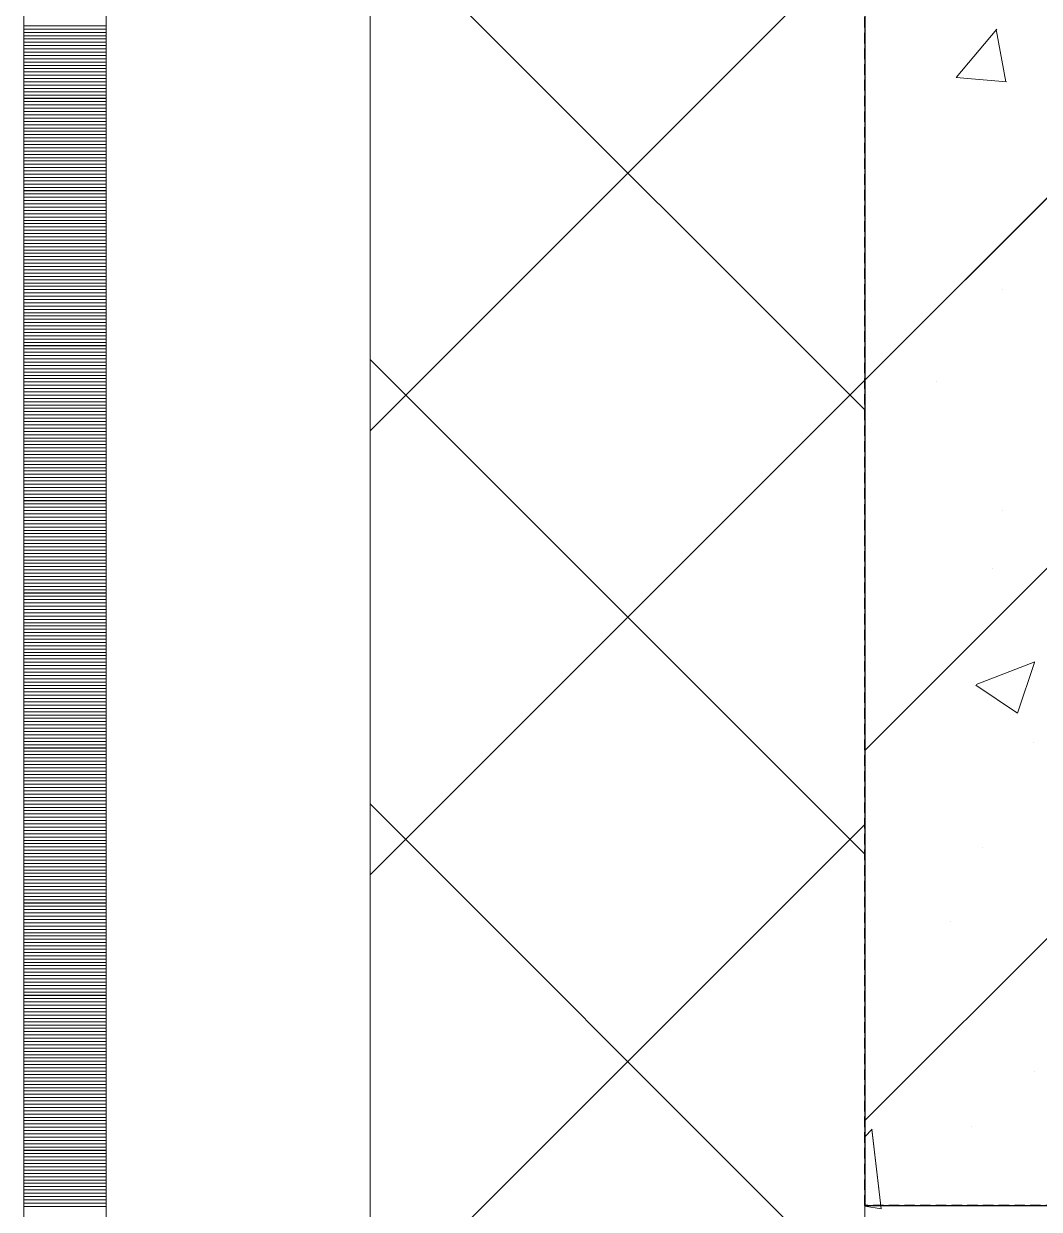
# Model space of a CAD drawing. Header units: millimetres. Extents: x 470010 to 1231400, y -134005 to 421770.
# Drawn here: x 806167.7 to 806475.6, y 162812.1 to 163171.6 of the extents above; entities that cross this region are included whole.
import ezdxf
from ezdxf.enums import TextEntityAlignment as Align

# ---------------------------------------------------------------- set-up
doc = ezdxf.new("R2010")
doc.units = ezdxf.units.MM
doc.linetypes.add('DASHED', pattern=[19.05, 12.7, -6.35])
doc.linetypes.add('HIDDEN2', pattern=[4.7625, 3.175, -1.5875])
doc.layers.get('Defpoints').update_dxf_attribs({"color": 140})
doc.layers.add('АР_Делит', color=120, linetype='Continuous', lineweight=0, plot=False)
for name, color, linetype, lineweight in [('АР_Колонны', 70, 'Continuous', 30), ('АР_Стены ЖБ', 7, 'Continuous', 35), ('АР_Стены ПЕНОблок', 52, 'Continuous', 20), ('АР_Тонкая', 254, 'Continuous', 5), ('АР_Утеплитель', 31, 'Continuous', 0), ('АР_Штриховка', 8, 'Continuous', 0)]:
    doc.layers.add(name, color=color, linetype=linetype, lineweight=lineweight)
doc.layers.add('РД_Оси_100', color=7, linetype='Continuous', lineweight=0, true_color=0x525252)
doc.styles.add('style1', font='ARIALN.TTF')

# ---------------------------------------------------------------- blocks, each defined once
blk = doc.blocks.new('СОШ_2200_АР_ОСИ_М100_28.05.24')
at = {"layer": 'АР_Делит', "color": 251, "linetype": 'DASHED', "true_color": 0x636466}
blk.add_lwpolyline([(114955, 135155), (114955, -355), (93595.036, -355), (93595.036, 13855), (94145, 13855), (94145, 68320), (66055, 68320), (66055, 13857.73), (83455, 13857.73), (83455, -355), (45245, -355), (45245, 13145), (44695, 13145), (44695, 26755), (45245, 26755), (45245, 68320), (20455, 68320), (20455, 26755), (27955, 26755), (27955, 13145), (-355, 13145), (-355, 100855)], dxfattribs=at)
blk = doc.blocks.new('A$C9108343f')
at = {"layer": 'АР_Колонны', "color": 18, "linetype": 'HIDDEN2', "lineweight": 25, "true_color": 0x000000}
for p, q in [((140704.09, 263179.49), (140704.09, 264079.49)), ((140924.09, 263179.49), (140704.09, 263179.49))]:
    blk.add_line(p, q, dxfattribs=at)
at = {"layer": 'АР_Колонны', "color": 18, "linetype": 'Continuous', "lineweight": 15, "true_color": 0x000000}
for p, q in [((140704.09, 264079.49), (140704.09, 263179.49)), ((140704.09, 264079.49), (140704.09, 263179.49)), ((140704.09, 263179.49), (140924.09, 263179.49)), ((140704.09, 263179.49), (140924.09, 263179.49))]:
    blk.add_line(p, q, dxfattribs=at)
at = {"layer": 'АР_Стены ЖБ', "color": 18, "linetype": 'Continuous', "lineweight": 30, "true_color": 0x000000}
for p, q in [((140704.09, 264079.49), (140704.09, 263179.49)), ((140704.09, 263179.49), (140924.09, 263179.49))]:
    blk.add_line(p, q, dxfattribs=at)
at = {"layer": 'АР_Стены ПЕНОблок', "color": 18, "linetype": 'Continuous', "lineweight": 20, "true_color": 0x000000}
blk.add_line((140704.09, 313879.49), (140704.09, 237679.49), dxfattribs=at)
at = {"layer": 'АР_Тонкая', "color": 18, "linetype": 'Continuous', "lineweight": 5, "true_color": 0x000000}
for p, q in [((140449.09, 313879.49), (140449.09, 237679.49)), ((140474.09, 313879.49), (140474.09, 237679.49)), ((140474.09, 237679.49), (140474.09, 313879.49)), ((140554.09, 237679.49), (140554.09, 313879.49))]:
    blk.add_line(p, q, dxfattribs=at)
at = {"layer": 'АР_Утеплитель', "color": 18, "linetype": 'Continuous', "lineweight": 0, "true_color": 0x000000}
for p, q in [((140554.09, 313879.49), (140554.09, 237679.49)), ((140704.09, 237679.49), (140704.09, 313879.49))]:
    blk.add_line(p, q, dxfattribs=at)
at = {"layer": 'АР_Штриховка', "color": 18, "linetype": 'Continuous', "lineweight": 5, "true_color": 0x000000}
for p, q in [((140704.09, 263429.75), (140924.09, 263649.75)), ((140704.09, 263317.49), (140828.68, 263442.08)), ((140704.09, 263205.24), (140924.09, 263425.24))]:
    blk.add_line(p, q, dxfattribs=at)
at = {"layer": 'АР_Штриховка', "color": 18, "linetype": 'Continuous', "lineweight": 0, "true_color": 0x000000}
for p, q in [((140704.09, 263420.74), (140554.09, 263570.74)), ((140554.09, 263414.45), (140704.09, 263564.45)), ((140449.09, 263537.24), (140474.09, 263537.24)), ((140449.09, 263536.24), (140474.09, 263536.24)), ((140449.09, 263535.24), (140474.09, 263535.24)), ((140731.86, 263521.6), (140744.11, 263536.19)), ((140746.85, 263520.23), (140743.92, 263536.15)), ((140449.09, 263534.24), (140474.09, 263534.24)), ((140449.09, 263533.24), (140474.09, 263533.24)), ((140449.09, 263532.24), (140474.09, 263532.24)), ((140449.09, 263531.24), (140474.09, 263531.24)), ((140449.09, 263530.24), (140474.09, 263530.24)), ((140449.09, 263529.24), (140474.09, 263529.24)), ((140449.09, 263528.24), (140474.09, 263528.24)), ((140449.09, 263527.24), (140474.09, 263527.24)), ((140449.09, 263526.24), (140474.09, 263526.24)), ((140449.09, 263525.24), (140474.09, 263525.24)), ((140449.09, 263524.24), (140474.09, 263524.24)), ((140449.09, 263523.24), (140474.09, 263523.24)), ((140449.09, 263522.24), (140474.09, 263522.24)), ((140449.09, 263521.24), (140474.09, 263521.24)), ((140449.09, 263520.24), (140474.09, 263520.24)), ((140731.86, 263521.59), (140747.05, 263520.26)), ((140449.09, 263519.24), (140474.09, 263519.24)), ((140449.09, 263518.24), (140474.09, 263518.24)), ((140449.09, 263517.24), (140474.09, 263517.24)), ((140449.09, 263516.24), (140474.09, 263516.24)), ((140449.09, 263515.24), (140474.09, 263515.24)), ((140449.09, 263514.24), (140474.09, 263514.24)), ((140449.09, 263513.24), (140474.09, 263513.24)), ((140449.09, 263512.24), (140474.09, 263512.24)), ((140449.09, 263511.24), (140474.09, 263511.24)), ((140449.09, 263510.24), (140474.09, 263510.24)), ((140449.09, 263509.24), (140474.09, 263509.24)), ((140449.09, 263508.24), (140474.09, 263508.24)), ((140449.09, 263507.24), (140474.09, 263507.24)), ((140449.09, 263506.24), (140474.09, 263506.24)), ((140449.09, 263505.24), (140474.09, 263505.24)), ((140449.09, 263504.24), (140474.09, 263504.24)), ((140449.09, 263503.24), (140474.09, 263503.24)), ((140449.09, 263502.24), (140474.09, 263502.24)), ((140449.09, 263501.24), (140474.09, 263501.24)), ((140449.09, 263500.24), (140474.09, 263500.24)), ((140449.09, 263499.24), (140474.09, 263499.24)), ((140449.09, 263498.24), (140474.09, 263498.24)), ((140449.09, 263497.24), (140474.09, 263497.24)), ((140449.09, 263496.24), (140474.09, 263496.24)), ((140449.09, 263495.24), (140474.09, 263495.24)), ((140449.09, 263494.24), (140474.09, 263494.24)), ((140449.09, 263493.24), (140474.09, 263493.24)), ((140449.09, 263492.24), (140474.09, 263492.24)), ((140449.09, 263491.24), (140474.09, 263491.24)), ((140449.09, 263490.24), (140474.09, 263490.24)), ((140449.09, 263489.24), (140474.09, 263489.24)), ((140449.09, 263488.24), (140474.09, 263488.24)), ((140449.09, 263487.24), (140474.09, 263487.24)), ((140449.09, 263486.24), (140474.09, 263486.24)), ((140449.09, 263485.24), (140474.09, 263485.24)), ((140449.09, 263484.24), (140474.09, 263484.24)), ((140449.09, 263483.24), (140474.09, 263483.24)), ((140449.09, 263482.24), (140474.09, 263482.24)), ((140449.09, 263481.24), (140474.09, 263481.24)), ((140449.09, 263480.24), (140474.09, 263480.24)), ((140449.09, 263479.24), (140474.09, 263479.24)), ((140449.09, 263478.24), (140474.09, 263478.24)), ((140449.09, 263477.24), (140474.09, 263477.24)), ((140449.09, 263476.24), (140474.09, 263476.24)), ((140449.09, 263475.24), (140474.09, 263475.24)), ((140449.09, 263474.24), (140474.09, 263474.24)), ((140449.09, 263473.24), (140474.09, 263473.24)), ((140449.09, 263472.24), (140474.09, 263472.24)), ((140449.09, 263471.24), (140474.09, 263471.24)), ((140449.09, 263470.24), (140474.09, 263470.24)), ((140449.09, 263469.24), (140474.09, 263469.24)), ((140449.09, 263468.24), (140474.09, 263468.24)), ((140449.09, 263467.24), (140474.09, 263467.24)), ((140449.09, 263466.24), (140474.09, 263466.24)), ((140449.09, 263465.24), (140474.09, 263465.24)), ((140449.09, 263464.24), (140474.09, 263464.24)), ((140449.09, 263463.24), (140474.09, 263463.24)), ((140449.09, 263462.24), (140474.09, 263462.24)), ((140449.09, 263461.24), (140474.09, 263461.24)), ((140449.09, 263460.24), (140474.09, 263460.24)), ((140449.09, 263459.24), (140474.09, 263459.24)), ((140449.09, 263458.24), (140474.09, 263458.24)), ((140449.09, 263457.24), (140474.09, 263457.24)), ((140449.09, 263456.24), (140474.09, 263456.24)), ((140745.86, 263457.13), (140745.86, 263457.13)), ((140449.09, 263455.24), (140474.09, 263455.24)), ((140449.09, 263454.24), (140474.09, 263454.24)), ((140449.09, 263453.24), (140474.09, 263453.24)), ((140449.09, 263452.24), (140474.09, 263452.24)), ((140449.09, 263451.24), (140474.09, 263451.24)), ((140449.09, 263450.24), (140474.09, 263450.24)), ((140449.09, 263449.24), (140474.09, 263449.24)), ((140449.09, 263448.24), (140474.09, 263448.24)), ((140449.09, 263447.24), (140474.09, 263447.24)), ((140449.09, 263446.24), (140474.09, 263446.24)), ((140449.09, 263445.24), (140474.09, 263445.24)), ((140449.09, 263444.24), (140474.09, 263444.24)), ((140449.09, 263443.24), (140474.09, 263443.24)), ((140449.09, 263442.24), (140474.09, 263442.24)), ((140449.09, 263441.24), (140474.09, 263441.24)), ((140449.09, 263440.24), (140474.09, 263440.24)), ((140449.09, 263439.24), (140474.09, 263439.24)), ((140449.09, 263438.24), (140474.09, 263438.24)), ((140449.09, 263437.24), (140474.09, 263437.24)), ((140449.09, 263436.24), (140474.09, 263436.24)), ((140449.09, 263435.24), (140474.09, 263435.24)), ((140449.09, 263434.24), (140474.09, 263434.24)), ((140704.09, 263286.03), (140554.09, 263436.03)), ((140449.09, 263433.24), (140474.09, 263433.24)), ((140449.09, 263432.24), (140474.09, 263432.24)), ((140449.09, 263431.24), (140474.09, 263431.24)), ((140449.09, 263430.24), (140474.09, 263430.24)), ((140449.09, 263429.24), (140474.09, 263429.24)), ((140449.09, 263428.24), (140474.09, 263428.24)), ((140449.09, 263427.24), (140474.09, 263427.24)), ((140554.09, 263279.75), (140704.09, 263429.75)), ((140725.92, 263429.51), (140725.92, 263429.51)), ((140449.09, 263426.24), (140474.09, 263426.24)), ((140449.09, 263425.24), (140474.09, 263425.24)), ((140449.09, 263424.24), (140474.09, 263424.24)), ((140449.09, 263423.24), (140474.09, 263423.24)), ((140449.09, 263422.24), (140474.09, 263422.24)), ((140449.09, 263421.24), (140474.09, 263421.24)), ((140449.09, 263420.24), (140474.09, 263420.24)), ((140449.09, 263419.24), (140474.09, 263419.24)), ((140449.09, 263418.24), (140474.09, 263418.24)), ((140449.09, 263417.24), (140474.09, 263417.24)), ((140449.09, 263416.24), (140474.09, 263416.24)), ((140449.09, 263415.24), (140474.09, 263415.24)), ((140449.09, 263414.24), (140474.09, 263414.24)), ((140449.09, 263413.24), (140474.09, 263413.24)), ((140449.09, 263412.24), (140474.09, 263412.24)), ((140449.09, 263411.24), (140474.09, 263411.24)), ((140449.09, 263410.24), (140474.09, 263410.24)), ((140449.09, 263409.24), (140474.09, 263409.24)), ((140449.09, 263408.24), (140474.09, 263408.24)), ((140449.09, 263407.24), (140474.09, 263407.24)), ((140449.09, 263406.24), (140474.09, 263406.24)), ((140449.09, 263405.24), (140474.09, 263405.24)), ((140449.09, 263404.24), (140474.09, 263404.24)), ((140449.09, 263403.24), (140474.09, 263403.24)), ((140449.09, 263402.24), (140474.09, 263402.24)), ((140449.09, 263401.24), (140474.09, 263401.24)), ((140449.09, 263400.24), (140474.09, 263400.24)), ((140449.09, 263399.24), (140474.09, 263399.24)), ((140449.09, 263398.24), (140474.09, 263398.24)), ((140449.09, 263397.24), (140474.09, 263397.24)), ((140449.09, 263396.24), (140474.09, 263396.24)), ((140449.09, 263395.24), (140474.09, 263395.24)), ((140449.09, 263394.24), (140474.09, 263394.24)), ((140449.09, 263393.24), (140474.09, 263393.24)), ((140449.09, 263392.24), (140474.09, 263392.24)), ((140449.09, 263391.24), (140474.09, 263391.24)), ((140449.09, 263390.24), (140474.09, 263390.24)), ((140449.09, 263389.24), (140474.09, 263389.24)), ((140449.09, 263388.24), (140474.09, 263388.24)), ((140449.09, 263387.24), (140474.09, 263387.24)), ((140745.76, 263390.3), (140745.76, 263390.3)), ((140449.09, 263386.24), (140474.09, 263386.24)), ((140449.09, 263385.24), (140474.09, 263385.24)), ((140449.09, 263384.24), (140474.09, 263384.24)), ((140449.09, 263383.24), (140474.09, 263383.24)), ((140449.09, 263382.24), (140474.09, 263382.24)), ((140449.09, 263381.24), (140474.09, 263381.24)), ((140449.09, 263380.24), (140474.09, 263380.24)), ((140449.09, 263379.24), (140474.09, 263379.24)), ((140449.09, 263378.24), (140474.09, 263378.24)), ((140449.09, 263377.24), (140474.09, 263377.24)), ((140449.09, 263376.24), (140474.09, 263376.24)), ((140449.09, 263375.24), (140474.09, 263375.24)), ((140449.09, 263374.24), (140474.09, 263374.24)), ((140449.09, 263373.24), (140474.09, 263373.24)), ((140449.09, 263372.24), (140474.09, 263372.24)), ((140449.09, 263371.24), (140474.09, 263371.24)), ((140449.09, 263370.24), (140474.09, 263370.24)), ((140449.09, 263369.24), (140474.09, 263369.24)), ((140742.77, 263372.58), (140742.77, 263372.58)), ((140449.09, 263368.24), (140474.09, 263368.24)), ((140449.09, 263367.24), (140474.09, 263367.24)), ((140449.09, 263366.24), (140474.09, 263366.24)), ((140449.09, 263365.24), (140474.09, 263365.24)), ((140449.09, 263364.24), (140474.09, 263364.24)), ((140449.09, 263363.24), (140474.09, 263363.24)), ((140449.09, 263362.24), (140474.09, 263362.24)), ((140449.09, 263361.24), (140474.09, 263361.24)), ((140449.09, 263360.24), (140474.09, 263360.24)), ((140449.09, 263359.24), (140474.09, 263359.24)), ((140449.09, 263358.24), (140474.09, 263358.24)), ((140449.09, 263357.24), (140474.09, 263357.24)), ((140449.09, 263356.24), (140474.09, 263356.24)), ((140449.09, 263355.24), (140474.09, 263355.24)), ((140449.09, 263354.24), (140474.09, 263354.24)), ((140449.09, 263353.24), (140474.09, 263353.24)), ((140449.09, 263352.24), (140474.09, 263352.24)), ((140449.09, 263351.24), (140474.09, 263351.24)), ((140449.09, 263350.24), (140474.09, 263350.24)), ((140449.09, 263349.24), (140474.09, 263349.24)), ((140449.09, 263348.24), (140474.09, 263348.24)), ((140449.09, 263347.24), (140474.09, 263347.24)), ((140449.09, 263346.24), (140474.09, 263346.24)), ((140449.09, 263345.24), (140474.09, 263345.24)), ((140449.09, 263344.24), (140474.09, 263344.24)), ((140737.87, 263337.5), (140755.66, 263344.33)), ((140750.43, 263328.78), (140755.58, 263344.13)), ((140449.09, 263343.24), (140474.09, 263343.24)), ((140449.09, 263342.24), (140474.09, 263342.24)), ((140449.09, 263341.24), (140474.09, 263341.24)), ((140449.09, 263340.24), (140474.09, 263340.24)), ((140449.09, 263339.24), (140474.09, 263339.24)), ((140449.09, 263338.24), (140474.09, 263338.24)), ((140449.09, 263337.24), (140474.09, 263337.24)), ((140737.79, 263337.31), (140750.42, 263328.78)), ((140449.09, 263336.24), (140474.09, 263336.24)), ((140449.09, 263335.24), (140474.09, 263335.24)), ((140449.09, 263334.24), (140474.09, 263334.24)), ((140449.09, 263333.24), (140474.09, 263333.24)), ((140449.09, 263332.24), (140474.09, 263332.24)), ((140449.09, 263331.24), (140474.09, 263331.24)), ((140449.09, 263330.24), (140474.09, 263330.24)), ((140449.09, 263329.24), (140474.09, 263329.24)), ((140449.09, 263328.24), (140474.09, 263328.24)), ((140449.09, 263327.24), (140474.09, 263327.24)), ((140449.09, 263326.24), (140474.09, 263326.24)), ((140449.09, 263325.24), (140474.09, 263325.24)), ((140449.09, 263324.24), (140474.09, 263324.24)), ((140449.09, 263323.24), (140474.09, 263323.24)), ((140449.09, 263322.24), (140474.09, 263322.24)), ((140449.09, 263321.24), (140474.09, 263321.24)), ((140449.09, 263320.24), (140474.09, 263320.24)), ((140449.09, 263319.24), (140474.09, 263319.24)), ((140755.15, 263319.76), (140755.15, 263319.76)), ((140449.09, 263318.24), (140474.09, 263318.24)), ((140449.09, 263317.24), (140474.09, 263317.24)), ((140449.09, 263316.24), (140474.09, 263316.24)), ((140449.09, 263315.24), (140474.09, 263315.24)), ((140449.09, 263314.24), (140474.09, 263314.24)), ((140449.09, 263313.24), (140474.09, 263313.24)), ((140449.09, 263312.24), (140474.09, 263312.24)), ((140449.09, 263311.24), (140474.09, 263311.24)), ((140449.09, 263310.24), (140474.09, 263310.24)), ((140449.09, 263309.24), (140474.09, 263309.24)), ((140449.09, 263308.24), (140474.09, 263308.24)), ((140449.09, 263307.24), (140474.09, 263307.24)), ((140449.09, 263306.24), (140474.09, 263306.24)), ((140449.09, 263305.24), (140474.09, 263305.24)), ((140449.09, 263304.24), (140474.09, 263304.24)), ((140449.09, 263303.24), (140474.09, 263303.24)), ((140449.09, 263302.24), (140474.09, 263302.24)), ((140449.09, 263301.24), (140474.09, 263301.24)), ((140704.09, 263151.33), (140554.09, 263301.33)), ((140449.09, 263300.24), (140474.09, 263300.24)), ((140449.09, 263299.24), (140474.09, 263299.24)), ((140449.09, 263298.24), (140474.09, 263298.24)), ((140449.09, 263297.24), (140474.09, 263297.24)), ((140449.09, 263296.24), (140474.09, 263296.24)), ((140449.09, 263295.24), (140474.09, 263295.24)), ((140449.09, 263294.24), (140474.09, 263294.24)), ((140554.09, 263145.04), (140704.09, 263295.04)), ((140449.09, 263293.24), (140474.09, 263293.24)), ((140449.09, 263292.24), (140474.09, 263292.24)), ((140449.09, 263291.24), (140474.09, 263291.24)), ((140449.09, 263290.24), (140474.09, 263290.24)), ((140449.09, 263289.24), (140474.09, 263289.24)), ((140449.09, 263288.24), (140474.09, 263288.24)), ((140449.09, 263287.24), (140474.09, 263287.24)), ((140739.68, 263288.02), (140739.68, 263288.02)), ((140449.09, 263286.24), (140474.09, 263286.24)), ((140449.09, 263285.24), (140474.09, 263285.24)), ((140449.09, 263284.24), (140474.09, 263284.24)), ((140449.09, 263283.24), (140474.09, 263283.24)), ((140449.09, 263282.24), (140474.09, 263282.24)), ((140449.09, 263281.24), (140474.09, 263281.24)), ((140449.09, 263280.24), (140474.09, 263280.24)), ((140449.09, 263279.24), (140474.09, 263279.24)), ((140449.09, 263278.24), (140474.09, 263278.24)), ((140449.09, 263277.24), (140474.09, 263277.24)), ((140449.09, 263276.24), (140474.09, 263276.24)), ((140449.09, 263275.24), (140474.09, 263275.24)), ((140449.09, 263274.24), (140474.09, 263274.24)), ((140449.09, 263273.24), (140474.09, 263273.24)), ((140449.09, 263272.24), (140474.09, 263272.24)), ((140449.09, 263271.24), (140474.09, 263271.24)), ((140449.09, 263270.24), (140474.09, 263270.24)), ((140449.09, 263269.24), (140474.09, 263269.24)), ((140449.09, 263268.24), (140474.09, 263268.24)), ((140449.09, 263267.24), (140474.09, 263267.24)), ((140449.09, 263266.24), (140474.09, 263266.24)), ((140449.09, 263265.24), (140474.09, 263265.24)), ((140730.02, 263265.6), (140730.02, 263265.6)), ((140449.09, 263264.24), (140474.09, 263264.24)), ((140449.09, 263263.24), (140474.09, 263263.24)), ((140449.09, 263262.24), (140474.09, 263262.24)), ((140449.09, 263261.24), (140474.09, 263261.24)), ((140449.09, 263260.24), (140474.09, 263260.24)), ((140449.09, 263259.24), (140474.09, 263259.24)), ((140449.09, 263258.24), (140474.09, 263258.24)), ((140449.09, 263257.24), (140474.09, 263257.24)), ((140449.09, 263256.24), (140474.09, 263256.24)), ((140449.09, 263255.24), (140474.09, 263255.24)), ((140449.09, 263254.24), (140474.09, 263254.24)), ((140449.09, 263253.24), (140474.09, 263253.24)), ((140449.09, 263252.24), (140474.09, 263252.24)), ((140449.09, 263251.24), (140474.09, 263251.24)), ((140449.09, 263250.24), (140474.09, 263250.24)), ((140449.09, 263249.24), (140474.09, 263249.24)), ((140449.09, 263248.24), (140474.09, 263248.24)), ((140449.09, 263247.24), (140474.09, 263247.24)), ((140449.09, 263246.24), (140474.09, 263246.24)), ((140449.09, 263245.24), (140474.09, 263245.24)), ((140449.09, 263244.24), (140474.09, 263244.24)), ((140449.09, 263243.24), (140474.09, 263243.24)), ((140449.09, 263242.24), (140474.09, 263242.24)), ((140449.09, 263241.24), (140474.09, 263241.24)), ((140449.09, 263240.24), (140474.09, 263240.24)), ((140449.09, 263239.24), (140474.09, 263239.24)), ((140449.09, 263238.24), (140474.09, 263238.24)), ((140449.09, 263237.24), (140474.09, 263237.24)), ((140449.09, 263236.24), (140474.09, 263236.24)), ((140449.09, 263235.24), (140474.09, 263235.24)), ((140449.09, 263234.24), (140474.09, 263234.24)), ((140449.09, 263233.24), (140474.09, 263233.24)), ((140449.09, 263232.24), (140474.09, 263232.24)), ((140449.09, 263231.24), (140474.09, 263231.24)), ((140449.09, 263230.24), (140474.09, 263230.24)), ((140449.09, 263229.24), (140474.09, 263229.24)), ((140449.09, 263228.24), (140474.09, 263228.24)), ((140449.09, 263227.24), (140474.09, 263227.24)), ((140449.09, 263226.24), (140474.09, 263226.24)), ((140449.09, 263225.24), (140474.09, 263225.24)), ((140449.09, 263224.24), (140474.09, 263224.24)), ((140449.09, 263223.24), (140474.09, 263223.24)), ((140449.09, 263222.24), (140474.09, 263222.24)), ((140449.09, 263221.24), (140474.09, 263221.24)), ((140449.09, 263220.24), (140474.09, 263220.24)), ((140449.09, 263219.24), (140474.09, 263219.24)), ((140449.09, 263218.24), (140474.09, 263218.24)), ((140755.5, 263220.22), (140755.5, 263220.22)), ((140449.09, 263217.24), (140474.09, 263217.24)), ((140449.09, 263216.24), (140474.09, 263216.24)), ((140449.09, 263215.24), (140474.09, 263215.24)), ((140449.09, 263214.24), (140474.09, 263214.24)), ((140449.09, 263213.24), (140474.09, 263213.24)), ((140449.09, 263212.24), (140474.09, 263212.24)), ((140449.09, 263211.24), (140474.09, 263211.24)), ((140449.09, 263210.24), (140474.09, 263210.24)), ((140449.09, 263209.24), (140474.09, 263209.24)), ((140449.09, 263208.24), (140474.09, 263208.24)), ((140449.09, 263207.24), (140474.09, 263207.24)), ((140449.09, 263206.24), (140474.09, 263206.24)), ((140449.09, 263205.24), (140474.09, 263205.24)), ((140449.09, 263204.24), (140474.09, 263204.24)), ((140449.09, 263203.24), (140474.09, 263203.24)), ((140449.09, 263202.24), (140474.09, 263202.24)), ((140449.09, 263201.24), (140474.09, 263201.24)), ((140449.09, 263200.24), (140474.09, 263200.24)), ((140704.09, 263200.31), (140706.3, 263202.61)), ((140709.08, 263178.49), (140706.27, 263202.61)), ((140736.6, 263203.47), (140736.6, 263203.47)), ((140449.09, 263199.24), (140474.09, 263199.24)), ((140449.09, 263198.24), (140474.09, 263198.24)), ((140449.09, 263197.24), (140474.09, 263197.24)), ((140449.09, 263196.24), (140474.09, 263196.24)), ((140449.09, 263195.24), (140474.09, 263195.24)), ((140449.09, 263194.24), (140474.09, 263194.24)), ((140449.09, 263193.24), (140474.09, 263193.24)), ((140449.09, 263192.24), (140474.09, 263192.24)), ((140449.09, 263191.24), (140474.09, 263191.24)), ((140449.09, 263190.24), (140474.09, 263190.24)), ((140449.09, 263189.24), (140474.09, 263189.24)), ((140449.09, 263188.24), (140474.09, 263188.24)), ((140449.09, 263187.24), (140474.09, 263187.24)), ((140449.09, 263186.24), (140474.09, 263186.24)), ((140449.09, 263185.24), (140474.09, 263185.24)), ((140449.09, 263184.24), (140474.09, 263184.24)), ((140449.09, 263183.24), (140474.09, 263183.24)), ((140449.09, 263182.24), (140474.09, 263182.24)), ((140449.09, 263181.24), (140474.09, 263181.24)), ((140449.09, 263180.24), (140474.09, 263180.24)), ((140449.09, 263179.24), (140474.09, 263179.24)), ((140704.09, 263179.31), (140709.08, 263178.54))]:
    blk.add_line(p, q, dxfattribs=at)
at = {"layer": 'РД_Оси_100'}
blk.add_blockref('СОШ_2200_АР_ОСИ_М100_28.05.24', (140804.09, 223079.49), dxfattribs=at)
at = {"layer": 'Defpoints', "color": 18, "true_color": 0x000000, "style": 'style1'}
for p in [(143949.34, 316089.12), (143974.98, 281639.5), (143890.4, 273244.71), (143839.99, 264276.81), (143967.75, 254892.38), (12251.96, 104178.14), (12382.58, 96023.14)]:
    blk.add_attdef('АР-ПОМЕЩЕНИЕ:НАИМЕНОВАНИЕ', text='', height=100, dxfattribs=at).set_placement(p, align=Align.MIDDLE)
at = {"layer": 'Defpoints', "color": 18, "true_color": 0x000000, "style": 'style1', "flags": 8}
for p in [(143951.3, 279099.09), (143848.34, 269251.11), (143875.33, 260094.25), (144049.74, 250824.7), (163419.28, 238153.36), (155897.46, 237965.97), (183037.2, 237965.97), (143342.94, 237876.19)]:
    blk.add_attdef('АР-ПОМЕЩЕНИЕ:НАИМЕНОВАНИЕ', text='', height=100, dxfattribs=at).set_placement(p, align=Align.MIDDLE)

msp = doc.modelspace()

# ---------------------------------------------------------------- linework, layer by layer
at = {"layer": 'АР_Колонны', "color": 18, "linetype": 'HIDDEN2', "lineweight": 25, "true_color": 0x000000}
for p, q in [((806422.706, 162813.251), (806422.706, 163713.251)), ((806642.706, 162813.251), (806422.706, 162813.251))]:
    msp.add_line(p, q, dxfattribs=at)
at = {"layer": 'АР_Колонны', "color": 18, "linetype": 'Continuous', "lineweight": 15, "true_color": 0x000000}
for p, q in [((806422.706, 163713.251), (806422.706, 162813.251)), ((806422.706, 163713.251), (806422.706, 162813.251)), ((806422.706, 162813.251), (806642.706, 162813.251)), ((806422.706, 162813.251), (806642.706, 162813.251))]:
    msp.add_line(p, q, dxfattribs=at)
at = {"layer": 'АР_Стены ЖБ', "color": 18, "linetype": 'Continuous', "lineweight": 30, "true_color": 0x000000}
for p, q in [((806422.706, 163713.251), (806422.706, 162813.251)), ((806422.706, 162813.251), (806642.706, 162813.251))]:
    msp.add_line(p, q, dxfattribs=at)
at = {"layer": 'АР_Стены ПЕНОблок', "color": 18, "linetype": 'Continuous', "lineweight": 20, "true_color": 0x000000}
msp.add_line((806422.706, 213513.251), (806422.706, 137313.251), dxfattribs=at)
at = {"layer": 'АР_Тонкая', "color": 18, "linetype": 'Continuous', "lineweight": 5, "true_color": 0x000000}
for p, q in [((806167.706, 213513.251), (806167.706, 137313.251)), ((806192.706, 213513.251), (806192.706, 137313.251)), ((806192.706, 137313.251), (806192.706, 213513.251)), ((806272.706, 137313.251), (806272.706, 213513.251))]:
    msp.add_line(p, q, dxfattribs=at)
at = {"layer": 'АР_Утеплитель', "color": 18, "linetype": 'Continuous', "lineweight": 0, "true_color": 0x000000}
for p, q in [((806272.706, 213513.251), (806272.706, 137313.251)), ((806422.706, 137313.251), (806422.706, 213513.251))]:
    msp.add_line(p, q, dxfattribs=at)
at = {"layer": 'АР_Штриховка', "color": 18, "linetype": 'Continuous', "lineweight": 5, "true_color": 0x000000}
for p, q in [((806422.706, 163063.505), (806642.706, 163283.505)), ((806422.706, 162951.252), (806547.293, 163075.838)), ((806422.706, 162838.999), (806642.706, 163058.999))]:
    msp.add_line(p, q, dxfattribs=at)
at = {"layer": 'АР_Штриховка', "color": 18, "linetype": 'Continuous', "lineweight": 0, "true_color": 0x000000}
for p, q in [((806422.706, 163054.496), (806272.706, 163204.496)), ((806272.706, 163048.209), (806422.706, 163198.209)), ((806167.706, 163171), (806192.706, 163171)), ((806167.706, 163170), (806192.706, 163170)), ((806167.706, 163169), (806192.706, 163169)), ((806450.477, 163155.357), (806462.722, 163169.95)), ((806465.467, 163153.983), (806462.53, 163169.905)), ((806167.706, 163168), (806192.706, 163168)), ((806167.706, 163167), (806192.706, 163167)), ((806167.706, 163166), (806192.706, 163166)), ((806167.706, 163165), (806192.706, 163165)), ((806167.706, 163164), (806192.706, 163164)), ((806167.706, 163163), (806192.706, 163163)), ((806167.706, 163162), (806192.706, 163162)), ((806167.706, 163161), (806192.706, 163161)), ((806167.706, 163160), (806192.706, 163160)), ((806167.706, 163159), (806192.706, 163159)), ((806167.706, 163158), (806192.706, 163158)), ((806167.706, 163157), (806192.706, 163157)), ((806167.706, 163156), (806192.706, 163156)), ((806167.706, 163155), (806192.706, 163155)), ((806167.706, 163154), (806192.706, 163154)), ((806450.476, 163155.347), (806465.658, 163154.019)), ((806167.706, 163153), (806192.706, 163153)), ((806167.706, 163152), (806192.706, 163152)), ((806167.706, 163151), (806192.706, 163151)), ((806167.706, 163150), (806192.706, 163150)), ((806167.706, 163149), (806192.706, 163149)), ((806167.706, 163148), (806192.706, 163148)), ((806167.706, 163147), (806192.706, 163147)), ((806167.706, 163146), (806192.706, 163146)), ((806167.706, 163145), (806192.706, 163145)), ((806167.706, 163144), (806192.706, 163144)), ((806167.706, 163143), (806192.706, 163143)), ((806167.706, 163142), (806192.706, 163142)), ((806167.706, 163141), (806192.706, 163141)), ((806167.706, 163140), (806192.706, 163140)), ((806167.706, 163139), (806192.706, 163139)), ((806167.706, 163138), (806192.706, 163138)), ((806167.706, 163137), (806192.706, 163137)), ((806167.706, 163136), (806192.706, 163136)), ((806167.706, 163135), (806192.706, 163135)), ((806167.706, 163134), (806192.706, 163134)), ((806167.706, 163133), (806192.706, 163133)), ((806167.706, 163132), (806192.706, 163132)), ((806167.706, 163131), (806192.706, 163131)), ((806167.706, 163130), (806192.706, 163130)), ((806167.706, 163129), (806192.706, 163129)), ((806167.706, 163128), (806192.706, 163128)), ((806167.706, 163127), (806192.706, 163127)), ((806167.706, 163126), (806192.706, 163126)), ((806167.706, 163125), (806192.706, 163125)), ((806167.706, 163124), (806192.706, 163124)), ((806167.706, 163123), (806192.706, 163123)), ((806167.706, 163122), (806192.706, 163122)), ((806167.706, 163121), (806192.706, 163121)), ((806167.706, 163120), (806192.706, 163120)), ((806167.706, 163119), (806192.706, 163119)), ((806167.706, 163118), (806192.706, 163118)), ((806167.706, 163117), (806192.706, 163117)), ((806167.706, 163116), (806192.706, 163116)), ((806167.706, 163115), (806192.706, 163115)), ((806167.706, 163114), (806192.706, 163114)), ((806167.706, 163113), (806192.706, 163113)), ((806167.706, 163112), (806192.706, 163112)), ((806167.706, 163111), (806192.706, 163111)), ((806167.706, 163110), (806192.706, 163110)), ((806167.706, 163109), (806192.706, 163109)), ((806167.706, 163108), (806192.706, 163108)), ((806167.706, 163107), (806192.706, 163107)), ((806167.706, 163106), (806192.706, 163106)), ((806167.706, 163105), (806192.706, 163105)), ((806167.706, 163104), (806192.706, 163104)), ((806167.706, 163103), (806192.706, 163103)), ((806167.706, 163102), (806192.706, 163102)), ((806167.706, 163101), (806192.706, 163101)), ((806167.706, 163100), (806192.706, 163100)), ((806167.706, 163099), (806192.706, 163099)), ((806167.706, 163098), (806192.706, 163098)), ((806167.706, 163097), (806192.706, 163097)), ((806167.706, 163096), (806192.706, 163096)), ((806167.706, 163095), (806192.706, 163095)), ((806167.706, 163094), (806192.706, 163094)), ((806167.706, 163093), (806192.706, 163093)), ((806167.706, 163092), (806192.706, 163092)), ((806167.706, 163091), (806192.706, 163091)), ((806167.706, 163090), (806192.706, 163090)), ((806167.706, 163089), (806192.706, 163089)), ((806167.706, 163088), (806192.706, 163088)), ((806167.706, 163087), (806192.706, 163087)), ((806167.706, 163086), (806192.706, 163086)), ((806167.706, 163085), (806192.706, 163085)), ((806167.706, 163084), (806192.706, 163084)), ((806167.706, 163083), (806192.706, 163083)), ((806167.706, 163082), (806192.706, 163082)), ((806167.706, 163081), (806192.706, 163081)), ((806167.706, 163080), (806192.706, 163080)), ((806167.706, 163079), (806192.706, 163079)), ((806167.706, 163078), (806192.706, 163078)), ((806167.706, 163077), (806192.706, 163077)), ((806167.706, 163076), (806192.706, 163076)), ((806167.706, 163075), (806192.706, 163075)), ((806167.706, 163074), (806192.706, 163074)), ((806167.706, 163073), (806192.706, 163073)), ((806167.706, 163072), (806192.706, 163072)), ((806167.706, 163071), (806192.706, 163071)), ((806167.706, 163070), (806192.706, 163070)), ((806167.706, 163069), (806192.706, 163069)), ((806167.706, 163068), (806192.706, 163068)), ((806422.706, 162919.792), (806272.706, 163069.792)), ((806167.706, 163067), (806192.706, 163067)), ((806167.706, 163066), (806192.706, 163066)), ((806167.706, 163065), (806192.706, 163065)), ((806167.706, 163064), (806192.706, 163064)), ((806167.706, 163063), (806192.706, 163063)), ((806167.706, 163062), (806192.706, 163062)), ((806167.706, 163061), (806192.706, 163061)), ((806272.706, 162913.505), (806422.706, 163063.505)), ((806167.706, 163060), (806192.706, 163060)), ((806167.706, 163059), (806192.706, 163059)), ((806167.706, 163058), (806192.706, 163058)), ((806167.706, 163057), (806192.706, 163057)), ((806167.706, 163056), (806192.706, 163056)), ((806167.706, 163055), (806192.706, 163055)), ((806167.706, 163054), (806192.706, 163054)), ((806167.706, 163053), (806192.706, 163053)), ((806167.706, 163052), (806192.706, 163052)), ((806167.706, 163051), (806192.706, 163051)), ((806167.706, 163050), (806192.706, 163050)), ((806167.706, 163049), (806192.706, 163049)), ((806167.706, 163048), (806192.706, 163048)), ((806167.706, 163047), (806192.706, 163047)), ((806167.706, 163046), (806192.706, 163046)), ((806167.706, 163045), (806192.706, 163045)), ((806167.706, 163044), (806192.706, 163044)), ((806167.706, 163043), (806192.706, 163043)), ((806167.706, 163042), (806192.706, 163042)), ((806167.706, 163041), (806192.706, 163041)), ((806167.706, 163040), (806192.706, 163040)), ((806167.706, 163039), (806192.706, 163039)), ((806167.706, 163038), (806192.706, 163038)), ((806167.706, 163037), (806192.706, 163037)), ((806167.706, 163036), (806192.706, 163036)), ((806167.706, 163035), (806192.706, 163035)), ((806167.706, 163034), (806192.706, 163034)), ((806167.706, 163033), (806192.706, 163033)), ((806167.706, 163032), (806192.706, 163032)), ((806167.706, 163031), (806192.706, 163031)), ((806167.706, 163030), (806192.706, 163030)), ((806167.706, 163029), (806192.706, 163029)), ((806167.706, 163028), (806192.706, 163028)), ((806167.706, 163027), (806192.706, 163027)), ((806167.706, 163026), (806192.706, 163026)), ((806167.706, 163025), (806192.706, 163025)), ((806167.706, 163024), (806192.706, 163024)), ((806167.706, 163023), (806192.706, 163023)), ((806167.706, 163022), (806192.706, 163022)), ((806167.706, 163021), (806192.706, 163021)), ((806167.706, 163020), (806192.706, 163020)), ((806167.706, 163019), (806192.706, 163019)), ((806167.706, 163018), (806192.706, 163018)), ((806167.706, 163017), (806192.706, 163017)), ((806167.706, 163016), (806192.706, 163016)), ((806167.706, 163015), (806192.706, 163015)), ((806167.706, 163014), (806192.706, 163014)), ((806167.706, 163013), (806192.706, 163013)), ((806167.706, 163012), (806192.706, 163012)), ((806167.706, 163011), (806192.706, 163011)), ((806167.706, 163010), (806192.706, 163010)), ((806167.706, 163009), (806192.706, 163009)), ((806167.706, 163008), (806192.706, 163008)), ((806167.706, 163007), (806192.706, 163007)), ((806167.706, 163006), (806192.706, 163006)), ((806167.706, 163005), (806192.706, 163005)), ((806167.706, 163004), (806192.706, 163004)), ((806167.706, 163003), (806192.706, 163003)), ((806167.706, 163002), (806192.706, 163002)), ((806167.706, 163001), (806192.706, 163001)), ((806167.706, 163000), (806192.706, 163000)), ((806167.706, 162999), (806192.706, 162999)), ((806167.706, 162998), (806192.706, 162998)), ((806167.706, 162997), (806192.706, 162997)), ((806167.706, 162996), (806192.706, 162996)), ((806167.706, 162995), (806192.706, 162995)), ((806167.706, 162994), (806192.706, 162994)), ((806167.706, 162993), (806192.706, 162993)), ((806167.706, 162992), (806192.706, 162992)), ((806167.706, 162991), (806192.706, 162991)), ((806167.706, 162990), (806192.706, 162990)), ((806167.706, 162989), (806192.706, 162989)), ((806167.706, 162988), (806192.706, 162988)), ((806167.706, 162987), (806192.706, 162987)), ((806167.706, 162986), (806192.706, 162986)), ((806167.706, 162985), (806192.706, 162985)), ((806167.706, 162984), (806192.706, 162984)), ((806167.706, 162983), (806192.706, 162983)), ((806167.706, 162982), (806192.706, 162982)), ((806167.706, 162981), (806192.706, 162981)), ((806167.706, 162980), (806192.706, 162980)), ((806167.706, 162979), (806192.706, 162979)), ((806167.706, 162978), (806192.706, 162978)), ((806456.487, 162971.257), (806474.272, 162978.084)), ((806469.041, 162962.54), (806474.192, 162977.889)), ((806167.706, 162977), (806192.706, 162977)), ((806167.706, 162976), (806192.706, 162976)), ((806167.706, 162975), (806192.706, 162975)), ((806167.706, 162974), (806192.706, 162974)), ((806167.706, 162973), (806192.706, 162973)), ((806167.706, 162972), (806192.706, 162972)), ((806167.706, 162971), (806192.706, 162971)), ((806456.399, 162971.064), (806469.034, 162962.541)), ((806167.706, 162970), (806192.706, 162970)), ((806167.706, 162969), (806192.706, 162969)), ((806167.706, 162968), (806192.706, 162968)), ((806167.706, 162967), (806192.706, 162967)), ((806167.706, 162966), (806192.706, 162966)), ((806167.706, 162965), (806192.706, 162965)), ((806167.706, 162964), (806192.706, 162964)), ((806167.706, 162963), (806192.706, 162963)), ((806167.706, 162962), (806192.706, 162962)), ((806167.706, 162961), (806192.706, 162961)), ((806167.706, 162960), (806192.706, 162960)), ((806167.706, 162959), (806192.706, 162959)), ((806167.706, 162958), (806192.706, 162958)), ((806167.706, 162957), (806192.706, 162957)), ((806167.706, 162956), (806192.706, 162956)), ((806167.706, 162955), (806192.706, 162955)), ((806167.706, 162954), (806192.706, 162954)), ((806167.706, 162953), (806192.706, 162953)), ((806167.706, 162952), (806192.706, 162952)), ((806167.706, 162951), (806192.706, 162951)), ((806167.706, 162950), (806192.706, 162950)), ((806167.706, 162949), (806192.706, 162949)), ((806167.706, 162948), (806192.706, 162948)), ((806167.706, 162947), (806192.706, 162947)), ((806167.706, 162946), (806192.706, 162946)), ((806167.706, 162945), (806192.706, 162945)), ((806167.706, 162944), (806192.706, 162944)), ((806167.706, 162943), (806192.706, 162943)), ((806167.706, 162942), (806192.706, 162942)), ((806167.706, 162941), (806192.706, 162941)), ((806167.706, 162940), (806192.706, 162940)), ((806167.706, 162939), (806192.706, 162939)), ((806167.706, 162938), (806192.706, 162938)), ((806167.706, 162937), (806192.706, 162937)), ((806167.706, 162936), (806192.706, 162936)), ((806167.706, 162935), (806192.706, 162935)), ((806422.706, 162785.088), (806272.706, 162935.088)), ((806167.706, 162934), (806192.706, 162934)), ((806167.706, 162933), (806192.706, 162933)), ((806167.706, 162932), (806192.706, 162932)), ((806167.706, 162931), (806192.706, 162931)), ((806167.706, 162930), (806192.706, 162930)), ((806167.706, 162929), (806192.706, 162929)), ((806167.706, 162928), (806192.706, 162928)), ((806272.706, 162778.801), (806422.706, 162928.801)), ((806167.706, 162927), (806192.706, 162927)), ((806167.706, 162926), (806192.706, 162926)), ((806167.706, 162925), (806192.706, 162925)), ((806167.706, 162924), (806192.706, 162924)), ((806167.706, 162923), (806192.706, 162923)), ((806167.706, 162922), (806192.706, 162922)), ((806167.706, 162921), (806192.706, 162921)), ((806167.706, 162920), (806192.706, 162920)), ((806167.706, 162919), (806192.706, 162919)), ((806167.706, 162918), (806192.706, 162918)), ((806167.706, 162917), (806192.706, 162917)), ((806167.706, 162916), (806192.706, 162916)), ((806167.706, 162915), (806192.706, 162915)), ((806167.706, 162914), (806192.706, 162914)), ((806167.706, 162913), (806192.706, 162913)), ((806167.706, 162912), (806192.706, 162912)), ((806167.706, 162911), (806192.706, 162911)), ((806167.706, 162910), (806192.706, 162910)), ((806167.706, 162909), (806192.706, 162909)), ((806167.706, 162908), (806192.706, 162908)), ((806167.706, 162907), (806192.706, 162907)), ((806167.706, 162906), (806192.706, 162906)), ((806167.706, 162905), (806192.706, 162905)), ((806167.706, 162904), (806192.706, 162904)), ((806167.706, 162903), (806192.706, 162903)), ((806167.706, 162902), (806192.706, 162902)), ((806167.706, 162901), (806192.706, 162901)), ((806167.706, 162900), (806192.706, 162900)), ((806167.706, 162899), (806192.706, 162899)), ((806167.706, 162898), (806192.706, 162898)), ((806167.706, 162897), (806192.706, 162897)), ((806167.706, 162896), (806192.706, 162896)), ((806167.706, 162895), (806192.706, 162895)), ((806167.706, 162894), (806192.706, 162894)), ((806167.706, 162893), (806192.706, 162893)), ((806167.706, 162892), (806192.706, 162892)), ((806167.706, 162891), (806192.706, 162891)), ((806167.706, 162890), (806192.706, 162890)), ((806167.706, 162889), (806192.706, 162889)), ((806167.706, 162888), (806192.706, 162888)), ((806167.706, 162887), (806192.706, 162887)), ((806167.706, 162886), (806192.706, 162886)), ((806167.706, 162885), (806192.706, 162885)), ((806167.706, 162884), (806192.706, 162884)), ((806167.706, 162883), (806192.706, 162883)), ((806167.706, 162882), (806192.706, 162882)), ((806167.706, 162881), (806192.706, 162881)), ((806167.706, 162880), (806192.706, 162880)), ((806167.706, 162879), (806192.706, 162879)), ((806167.706, 162878), (806192.706, 162878)), ((806167.706, 162877), (806192.706, 162877)), ((806167.706, 162876), (806192.706, 162876)), ((806167.706, 162875), (806192.706, 162875)), ((806167.706, 162874), (806192.706, 162874)), ((806167.706, 162873), (806192.706, 162873)), ((806167.706, 162872), (806192.706, 162872)), ((806167.706, 162871), (806192.706, 162871)), ((806167.706, 162870), (806192.706, 162870)), ((806167.706, 162869), (806192.706, 162869)), ((806167.706, 162868), (806192.706, 162868)), ((806167.706, 162867), (806192.706, 162867)), ((806167.706, 162866), (806192.706, 162866)), ((806167.706, 162865), (806192.706, 162865)), ((806167.706, 162864), (806192.706, 162864)), ((806167.706, 162863), (806192.706, 162863)), ((806167.706, 162862), (806192.706, 162862)), ((806167.706, 162861), (806192.706, 162861)), ((806167.706, 162860), (806192.706, 162860)), ((806167.706, 162859), (806192.706, 162859)), ((806167.706, 162858), (806192.706, 162858)), ((806167.706, 162857), (806192.706, 162857)), ((806167.706, 162856), (806192.706, 162856)), ((806167.706, 162855), (806192.706, 162855)), ((806167.706, 162854), (806192.706, 162854)), ((806167.706, 162853), (806192.706, 162853)), ((806167.706, 162852), (806192.706, 162852)), ((806167.706, 162851), (806192.706, 162851)), ((806167.706, 162850), (806192.706, 162850)), ((806167.706, 162849), (806192.706, 162849)), ((806167.706, 162848), (806192.706, 162848)), ((806167.706, 162847), (806192.706, 162847)), ((806167.706, 162846), (806192.706, 162846)), ((806167.706, 162845), (806192.706, 162845)), ((806167.706, 162844), (806192.706, 162844)), ((806167.706, 162843), (806192.706, 162843)), ((806167.706, 162842), (806192.706, 162842)), ((806167.706, 162841), (806192.706, 162841)), ((806167.706, 162840), (806192.706, 162840)), ((806167.706, 162839), (806192.706, 162839)), ((806167.706, 162838), (806192.706, 162838)), ((806167.706, 162837), (806192.706, 162837)), ((806167.706, 162836), (806192.706, 162836)), ((806167.706, 162835), (806192.706, 162835)), ((806167.706, 162834), (806192.706, 162834)), ((806422.706, 162834.07), (806424.913, 162836.37)), ((806427.688, 162812.244), (806424.882, 162836.366)), ((806167.706, 162833), (806192.706, 162833)), ((806167.706, 162832), (806192.706, 162832)), ((806167.706, 162831), (806192.706, 162831)), ((806167.706, 162830), (806192.706, 162830)), ((806167.706, 162829), (806192.706, 162829)), ((806167.706, 162828), (806192.706, 162828)), ((806167.706, 162827), (806192.706, 162827)), ((806167.706, 162826), (806192.706, 162826)), ((806167.706, 162825), (806192.706, 162825)), ((806167.706, 162824), (806192.706, 162824)), ((806167.706, 162823), (806192.706, 162823)), ((806167.706, 162822), (806192.706, 162822)), ((806167.706, 162821), (806192.706, 162821)), ((806167.706, 162820), (806192.706, 162820)), ((806167.706, 162819), (806192.706, 162819)), ((806167.706, 162818), (806192.706, 162818)), ((806167.706, 162817), (806192.706, 162817)), ((806167.706, 162816), (806192.706, 162816)), ((806167.706, 162815), (806192.706, 162815)), ((806167.706, 162814), (806192.706, 162814)), ((806167.706, 162813), (806192.706, 162813)), ((806422.706, 162813.069), (806427.696, 162812.295))]:
    msp.add_line(p, q, dxfattribs=at)

# ---------------------------------------------------------------- block references
msp.add_blockref('A$C9108343f', (665718.612, -100366.242))
at = {"layer": 'РД_Оси_100'}
msp.add_blockref('СОШ_2200_АР_ОСИ_М100_28.05.24', (806522.706, 122713.251), dxfattribs=at)

doc.saveas('drawing.dxf')
